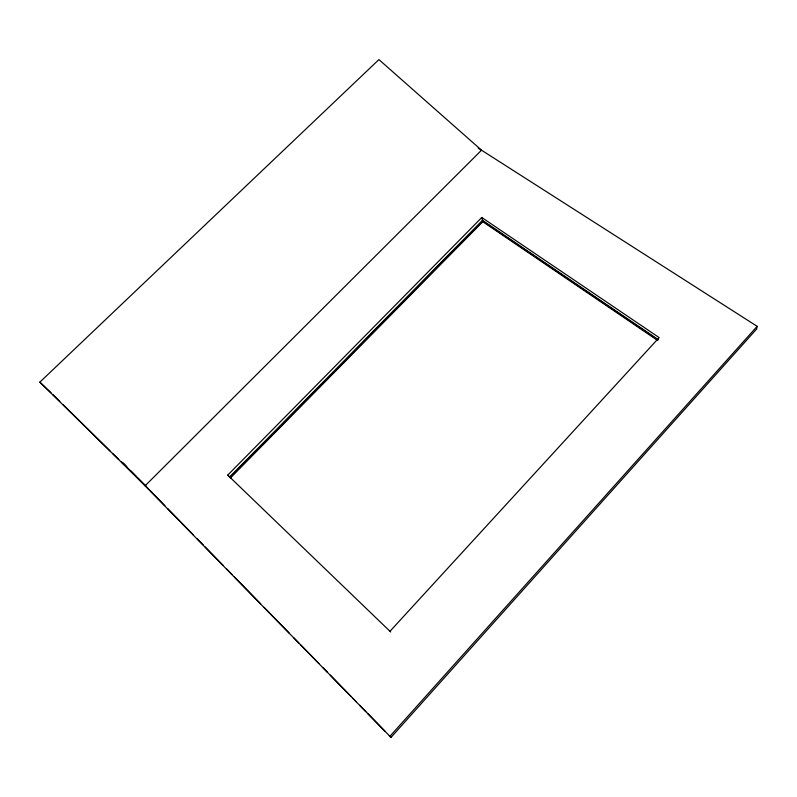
<?xml version="1.0" encoding="UTF-8"?>
<svg xmlns="http://www.w3.org/2000/svg" width="797" height="797" viewBox="0 0 797 797"><rect width="100%" height="100%" fill="white"/><g stroke="black" fill="none" stroke-linecap="round" stroke-linejoin="round"><path stroke-width="1.2" d="M478.21 148.073L757.15 326.322L756.632 329.012L391.018 737.414L121.732 461.911M389.703 736.567L757.15 326.322M390.052 631.214L659.139 337.589L481.777 217.491L227.733 475.112L230.801 478.23M229.596 477.014L482.464 220.351L658.053 339.482M230.014 477.433L482.613 220.988L658.043 340.06M230.472 477.901L482.793 221.696L657.007 340.01M145.064 485.831L481.527 150.195L378.924 59.586L39.85 382.142L146.04 486.419L121.393 462.13M39.85 382.142L50.988 392.762M227.733 475.112L390.699 631.981M52.751 394.495L59.795 401.429M63.312 404.896L109.956 450.863M112.596 453.463L118.753 459.53M123.236 463.027L126.713 466.594M131.057 471.047L136.277 476.387M138.02 478.17L164.969 505.786M167.579 508.466L193.661 535.186M197.138 538.752L203.225 544.989M204.959 546.772L223.22 565.471M226.697 569.038L231.917 574.388M234.527 577.058L260.609 603.787M264.086 607.344L289.301 633.177M293.645 637.63L298.865 642.98M300.599 644.763L318.86 663.473M323.203 667.926L327.547 672.379M330.157 675.049L351.029 696.429M352.762 698.212L356.239 701.778M359.716 705.335L365.803 711.572M367.547 713.355L384.931 731.178M389.285 735.631L391.018 737.414M481.777 217.491L482.912 222.194"/></g></svg>
